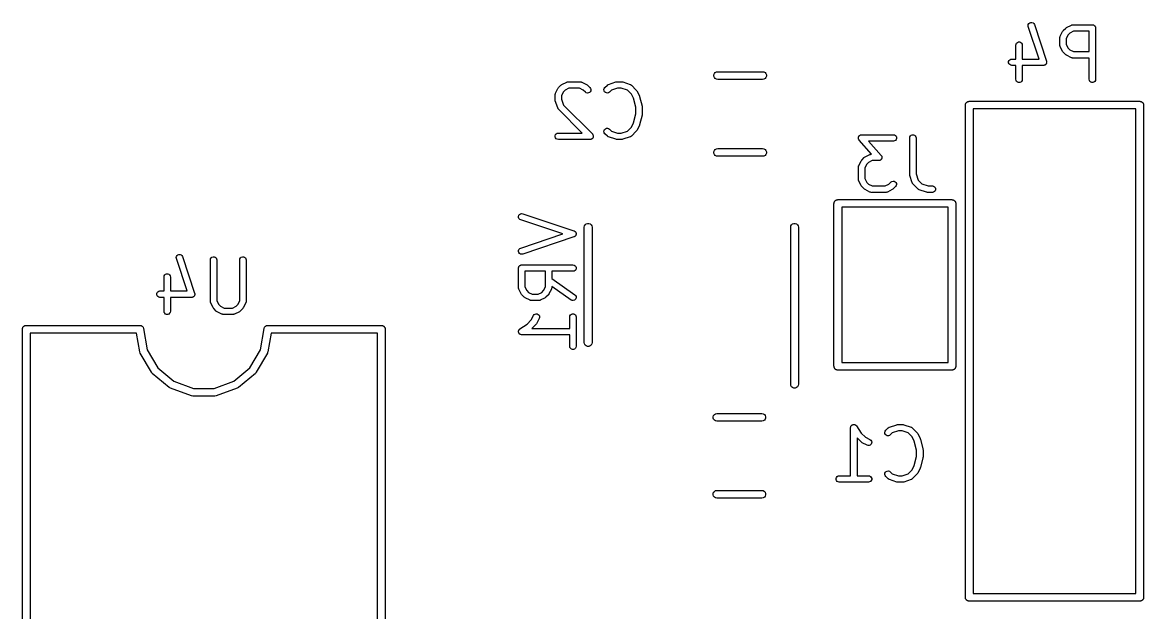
# Model space of a CAD drawing. Extents: x 100.3 to 129.7, y -169.9 to -105.7.
# Drawn here: x 112.17 to 129.66, y -161.32 to -152.12 of the extents above; entities that cross this region are included whole.
import ezdxf

# ---------------------------------------------------------------- set-up
doc = ezdxf.new("R2010")
doc.units = 0
doc.header["$MEASUREMENT"] = 0
doc.layers.add('BLACK', color=7, linetype='CONTINUOUS')

msp = doc.modelspace()

# ---------------------------------------------------------------- linework, layer by layer
at = {"layer": 'Black'}
for p, q in [((127.86, -152.164), (127.863, -152.147)), ((127.862, -152.181), (127.86, -152.164)), ((127.863, -152.147), (127.872, -152.132)), ((127.872, -152.132), (127.886, -152.121)), ((127.886, -152.121), (127.902, -152.116)), ((127.902, -152.116), (127.92, -152.116)), ((127.92, -152.116), (127.936, -152.123)), ((127.936, -152.123), (127.949, -152.134)), ((127.949, -152.134), (127.957, -152.149)), ((127.957, -152.149), (128.148, -152.721)), ((128.459, -152.197), (128.535, -152.159)), ((128.535, -152.159), (128.538, -152.158)), ((128.538, -152.158), (128.54, -152.156)), ((128.54, -152.156), (128.546, -152.155)), ((128.546, -152.155), (128.551, -152.154)), ((128.551, -152.154), (128.554, -152.154)), ((128.554, -152.154), (128.557, -152.153)), ((128.557, -152.153), (128.862, -152.153)), ((128.862, -152.153), (128.866, -152.154)), ((128.866, -152.154), (128.871, -152.154)), ((128.871, -152.154), (128.875, -152.156)), ((128.875, -152.156), (128.879, -152.156)), ((128.879, -152.156), (128.883, -152.159)), ((128.883, -152.159), (128.887, -152.16)), ((128.887, -152.16), (128.89, -152.163)), ((128.89, -152.163), (128.894, -152.165)), ((128.894, -152.165), (128.897, -152.168)), ((128.897, -152.168), (128.9, -152.171)), ((128.9, -152.171), (128.902, -152.175)), ((128.031, -152.687), (127.862, -152.181)), ((128.355, -152.35), (128.357, -152.344)), ((128.357, -152.344), (128.358, -152.339)), ((128.358, -152.339), (128.359, -152.336)), ((128.359, -152.336), (128.36, -152.333)), ((128.36, -152.333), (128.398, -152.257)), ((128.398, -152.257), (128.403, -152.251)), ((128.403, -152.251), (128.408, -152.244)), ((128.408, -152.244), (128.446, -152.206)), ((128.446, -152.206), (128.452, -152.202)), ((128.452, -152.202), (128.459, -152.197)), ((128.484, -152.309), (128.455, -152.368)), ((128.511, -152.283), (128.484, -152.309)), ((128.569, -152.253), (128.511, -152.283)), ((128.812, -152.253), (128.569, -152.253)), ((128.812, -152.572), (128.812, -152.253)), ((128.902, -152.175), (128.905, -152.178)), ((128.905, -152.178), (128.907, -152.183)), ((128.907, -152.183), (128.909, -152.186)), ((128.909, -152.186), (128.91, -152.191)), ((128.91, -152.191), (128.911, -152.195)), ((128.911, -152.195), (128.911, -152.199)), ((128.911, -152.199), (128.912, -152.203)), ((128.912, -152.203), (128.912, -153.003)), ((127.669, -152.47), (127.672, -152.453)), ((127.669, -152.687), (127.669, -152.47)), ((127.672, -152.453), (127.681, -152.438)), ((127.681, -152.438), (127.694, -152.427)), ((127.694, -152.427), (127.71, -152.421)), ((127.71, -152.421), (127.728, -152.421)), ((127.728, -152.421), (127.744, -152.427)), ((127.744, -152.427), (127.757, -152.438)), ((127.757, -152.438), (127.766, -152.453)), ((127.766, -152.453), (127.769, -152.47)), ((127.769, -152.47), (127.769, -152.687)), ((128.355, -152.353), (128.355, -152.35)), ((128.355, -152.356), (128.355, -152.353)), ((128.355, -152.47), (128.355, -152.356)), ((128.355, -152.473), (128.355, -152.47)), ((128.355, -152.476), (128.355, -152.473)), ((128.357, -152.481), (128.355, -152.476)), ((128.358, -152.487), (128.357, -152.481)), ((128.359, -152.49), (128.358, -152.487)), ((128.36, -152.492), (128.359, -152.49)), ((128.398, -152.569), (128.36, -152.492)), ((128.455, -152.368), (128.455, -152.458)), ((128.455, -152.458), (128.484, -152.517)), ((128.484, -152.517), (128.511, -152.543)), ((127.573, -152.698), (127.588, -152.69)), ((127.588, -152.69), (127.605, -152.687)), ((127.605, -152.687), (127.669, -152.687)), ((127.769, -152.687), (128.031, -152.687)), ((128.403, -152.575), (128.398, -152.569)), ((128.408, -152.582), (128.403, -152.575)), ((128.446, -152.62), (128.408, -152.582)), ((128.452, -152.624), (128.446, -152.62)), ((128.459, -152.629), (128.452, -152.624)), ((128.535, -152.667), (128.459, -152.629)), ((128.511, -152.543), (128.569, -152.572)), ((128.538, -152.668), (128.535, -152.667)), ((128.54, -152.669), (128.538, -152.668)), ((128.546, -152.67), (128.54, -152.669)), ((128.551, -152.672), (128.546, -152.67)), ((128.554, -152.672), (128.551, -152.672)), ((128.557, -152.672), (128.554, -152.672)), ((128.812, -152.672), (128.557, -152.672)), ((128.569, -152.572), (128.812, -152.572)), ((128.812, -153.003), (128.812, -152.672)), ((127.556, -152.728), (127.562, -152.712)), ((127.556, -152.745), (127.556, -152.728)), ((127.562, -152.762), (127.556, -152.745)), ((127.562, -152.712), (127.573, -152.698)), ((127.573, -152.775), (127.562, -152.762)), ((127.588, -152.784), (127.573, -152.775)), ((127.605, -152.787), (127.588, -152.784)), ((127.669, -152.787), (127.605, -152.787)), ((127.669, -153.003), (127.669, -152.787)), ((128.1, -152.787), (127.769, -152.787)), ((127.769, -152.787), (127.769, -153.003)), ((128.104, -152.786), (128.1, -152.787)), ((128.107, -152.786), (128.104, -152.786)), ((128.112, -152.785), (128.107, -152.786)), ((128.117, -152.784), (128.112, -152.785)), ((128.12, -152.782), (128.117, -152.784)), ((128.124, -152.781), (128.12, -152.782)), ((128.128, -152.778), (128.124, -152.781)), ((128.132, -152.775), (128.128, -152.778)), ((128.135, -152.772), (128.132, -152.775)), ((128.137, -152.77), (128.135, -152.772)), ((128.14, -152.766), (128.137, -152.77)), ((128.143, -152.762), (128.14, -152.766)), ((128.145, -152.758), (128.143, -152.762)), ((128.147, -152.755), (128.145, -152.758)), ((128.148, -152.75), (128.147, -152.755)), ((128.148, -152.721), (128.148, -152.725)), ((128.148, -152.725), (128.149, -152.728)), ((128.149, -152.745), (128.148, -152.75)), ((128.149, -152.728), (128.149, -152.733)), ((128.149, -152.733), (128.15, -152.738)), ((128.15, -152.738), (128.149, -152.742)), ((128.149, -152.742), (128.149, -152.745)), ((120.664, -153.047), (120.666, -153.045)), ((120.666, -153.045), (120.672, -153.044)), ((120.672, -153.044), (120.678, -153.043)), ((120.678, -153.043), (120.68, -153.043)), ((120.68, -153.043), (120.683, -153.042)), ((120.683, -153.042), (120.874, -153.042)), ((120.874, -153.042), (120.877, -153.043)), ((120.877, -153.043), (120.88, -153.043)), ((120.88, -153.043), (120.885, -153.044)), ((120.885, -153.044), (120.891, -153.045)), ((120.891, -153.045), (120.893, -153.047)), ((121.315, -153.083), (121.429, -153.045)), ((121.429, -153.045), (121.437, -153.044)), ((121.437, -153.044), (121.445, -153.042)), ((121.445, -153.042), (121.521, -153.042)), ((121.521, -153.042), (121.529, -153.044)), ((121.529, -153.044), (121.537, -153.045)), ((121.537, -153.045), (121.652, -153.083)), ((122.959, -152.934), (122.966, -152.915)), ((122.959, -152.955), (122.959, -152.934)), ((122.966, -152.975), (122.959, -152.955)), ((122.966, -152.915), (122.979, -152.899)), ((122.979, -152.99), (122.966, -152.975)), ((122.979, -152.899), (122.997, -152.888)), ((122.997, -153.001), (122.979, -152.99)), ((122.997, -152.888), (123.018, -152.885)), ((123.018, -153.005), (122.997, -153.001)), ((123.018, -152.885), (123.718, -152.885)), ((123.718, -153.005), (123.018, -153.005)), ((123.718, -152.885), (123.739, -152.888)), ((123.739, -153.001), (123.718, -153.005)), ((123.739, -152.888), (123.757, -152.899)), ((123.757, -152.99), (123.739, -153.001)), ((123.757, -152.899), (123.77, -152.915)), ((123.77, -152.975), (123.757, -152.99)), ((123.77, -152.915), (123.777, -152.934)), ((123.777, -152.955), (123.77, -152.975)), ((123.777, -152.934), (123.777, -152.955)), ((127.672, -153.021), (127.669, -153.003)), ((127.681, -153.036), (127.672, -153.021)), ((127.694, -153.047), (127.681, -153.036)), ((127.757, -153.036), (127.744, -153.047)), ((127.766, -153.021), (127.757, -153.036)), ((127.769, -153.003), (127.766, -153.021)), ((128.815, -153.021), (128.812, -153.003)), ((128.824, -153.036), (128.815, -153.021)), ((128.837, -153.047), (128.824, -153.036)), ((128.9, -153.036), (128.887, -153.047)), ((128.909, -153.021), (128.9, -153.036)), ((128.912, -153.003), (128.909, -153.021)), ((120.486, -153.222), (120.524, -153.146)), ((120.524, -153.146), (120.529, -153.14)), ((120.529, -153.14), (120.534, -153.133)), ((120.534, -153.133), (120.572, -153.095)), ((120.572, -153.095), (120.578, -153.091)), ((120.578, -153.091), (120.585, -153.086)), ((120.61, -153.198), (120.581, -153.257)), ((120.585, -153.086), (120.661, -153.048)), ((120.637, -153.172), (120.61, -153.198)), ((120.695, -153.142), (120.637, -153.172)), ((120.661, -153.048), (120.664, -153.047)), ((120.862, -153.142), (120.695, -153.142)), ((120.92, -153.172), (120.862, -153.142)), ((120.893, -153.047), (120.896, -153.048)), ((120.896, -153.048), (120.972, -153.086)), ((120.953, -153.204), (120.92, -153.172)), ((120.967, -153.214), (120.953, -153.204)), ((120.984, -153.218), (120.967, -153.214)), ((120.972, -153.086), (120.979, -153.091)), ((120.979, -153.091), (120.985, -153.095)), ((121.001, -153.217), (120.984, -153.218)), ((120.985, -153.095), (121.023, -153.133)), ((121.017, -153.21), (121.001, -153.217)), ((121.029, -153.197), (121.017, -153.21)), ((121.023, -153.133), (121.033, -153.147)), ((121.036, -153.182), (121.029, -153.197)), ((121.033, -153.147), (121.038, -153.164)), ((121.038, -153.164), (121.036, -153.182)), ((121.243, -153.164), (121.248, -153.147)), ((121.245, -153.182), (121.243, -153.164)), ((121.252, -153.197), (121.245, -153.182)), ((121.248, -153.147), (121.257, -153.133)), ((121.264, -153.21), (121.252, -153.197)), ((121.257, -153.133), (121.296, -153.095)), ((121.28, -153.217), (121.264, -153.21)), ((121.297, -153.218), (121.28, -153.217)), ((121.296, -153.095), (121.298, -153.093)), ((121.314, -153.214), (121.297, -153.218)), ((121.298, -153.093), (121.3, -153.091)), ((121.3, -153.091), (121.305, -153.089)), ((121.305, -153.089), (121.31, -153.085)), ((121.31, -153.085), (121.313, -153.084)), ((121.313, -153.084), (121.315, -153.083)), ((121.328, -153.204), (121.314, -153.214)), ((121.358, -153.174), (121.328, -153.204)), ((121.453, -153.142), (121.358, -153.174)), ((121.513, -153.142), (121.453, -153.142)), ((121.609, -153.174), (121.513, -153.142)), ((121.671, -153.236), (121.609, -153.174)), ((121.652, -153.083), (121.654, -153.084)), ((121.654, -153.084), (121.657, -153.085)), ((121.657, -153.085), (121.662, -153.089)), ((121.662, -153.089), (121.667, -153.091)), ((121.667, -153.091), (121.669, -153.093)), ((121.669, -153.093), (121.671, -153.095)), ((121.671, -153.095), (121.747, -153.171)), ((121.747, -153.171), (121.752, -153.178)), ((121.752, -153.178), (121.757, -153.184)), ((121.757, -153.184), (121.795, -153.261)), ((127.71, -153.053), (127.694, -153.047)), ((127.728, -153.053), (127.71, -153.053)), ((127.744, -153.047), (127.728, -153.053)), ((128.853, -153.053), (128.837, -153.047)), ((128.871, -153.053), (128.853, -153.053)), ((128.887, -153.047), (128.871, -153.053)), ((120.481, -153.239), (120.483, -153.233)), ((120.481, -153.242), (120.481, -153.239)), ((120.481, -153.245), (120.481, -153.242)), ((120.481, -153.321), (120.481, -153.245)), ((120.482, -153.329), (120.481, -153.321)), ((120.483, -153.337), (120.482, -153.329)), ((120.483, -153.233), (120.484, -153.228)), ((120.522, -153.451), (120.483, -153.337)), ((120.484, -153.228), (120.485, -153.225)), ((120.485, -153.225), (120.486, -153.222)), ((120.581, -153.257), (120.581, -153.313)), ((120.581, -153.313), (120.613, -153.408)), ((121.703, -153.3), (121.671, -153.236)), ((121.738, -153.441), (121.703, -153.3)), ((121.795, -153.261), (121.796, -153.266)), ((121.796, -153.266), (121.798, -153.271)), ((121.798, -153.271), (121.837, -153.423)), ((126.882, -153.397), (126.884, -153.392)), ((126.884, -153.392), (126.885, -153.386)), ((126.885, -153.386), (126.888, -153.382)), ((126.888, -153.382), (126.89, -153.377)), ((126.89, -153.377), (126.893, -153.373)), ((126.893, -153.373), (126.896, -153.368)), ((126.896, -153.368), (126.9, -153.365)), ((126.9, -153.365), (126.903, -153.361)), ((126.903, -153.361), (126.907, -153.358)), ((126.907, -153.358), (126.911, -153.355)), ((126.911, -153.355), (126.916, -153.353)), ((126.916, -153.353), (126.921, -153.351)), ((126.921, -153.351), (126.926, -153.35)), ((126.926, -153.35), (126.931, -153.348)), ((126.931, -153.348), (126.936, -153.348)), ((126.936, -153.348), (126.941, -153.347)), ((126.941, -153.347), (129.601, -153.347)), ((129.601, -153.347), (129.607, -153.348)), ((129.607, -153.348), (129.612, -153.348)), ((129.612, -153.348), (129.617, -153.35)), ((129.617, -153.35), (129.622, -153.351)), ((129.622, -153.351), (129.627, -153.353)), ((129.627, -153.353), (129.631, -153.355)), ((129.631, -153.355), (129.636, -153.358)), ((129.636, -153.358), (129.64, -153.361)), ((129.64, -153.361), (129.643, -153.365)), ((129.643, -153.365), (129.647, -153.368)), ((129.647, -153.368), (129.65, -153.373)), ((129.65, -153.373), (129.653, -153.377)), ((129.653, -153.377), (129.655, -153.382)), ((129.655, -153.382), (129.658, -153.386)), ((129.658, -153.386), (129.659, -153.392)), ((129.659, -153.392), (129.661, -153.397)), ((120.523, -153.454), (120.522, -153.451)), ((120.524, -153.456), (120.523, -153.454)), ((120.527, -153.461), (120.524, -153.456)), ((120.53, -153.466), (120.527, -153.461)), ((120.532, -153.468), (120.53, -153.466)), ((120.534, -153.471), (120.532, -153.468)), ((120.905, -153.842), (120.534, -153.471)), ((120.613, -153.408), (121.062, -153.857)), ((121.703, -153.684), (121.738, -153.543)), ((121.738, -153.543), (121.738, -153.441)), ((121.837, -153.562), (121.798, -153.714)), ((121.837, -153.423), (121.837, -153.429)), ((121.837, -153.429), (121.838, -153.435)), ((121.838, -153.55), (121.837, -153.556)), ((121.837, -153.556), (121.837, -153.562)), ((121.838, -153.435), (121.838, -153.55)), ((126.881, -153.407), (126.882, -153.402)), ((126.881, -161.087), (126.881, -153.407)), ((126.882, -153.402), (126.882, -153.397)), ((127.001, -153.467), (127.001, -161.027)), ((129.541, -153.467), (127.001, -153.467)), ((129.541, -161.027), (129.541, -153.467)), ((129.661, -153.397), (129.661, -153.402)), ((129.661, -153.402), (129.661, -153.407)), ((129.661, -153.407), (129.661, -161.087)), ((121.671, -153.749), (121.703, -153.684)), ((121.795, -153.724), (121.757, -153.8)), ((121.796, -153.719), (121.795, -153.724)), ((121.798, -153.714), (121.796, -153.719)), ((120.482, -153.884), (120.488, -153.867)), ((120.482, -153.901), (120.482, -153.884)), ((120.488, -153.917), (120.482, -153.901)), ((120.488, -153.867), (120.499, -153.854)), ((120.499, -153.931), (120.488, -153.917)), ((120.499, -153.854), (120.514, -153.845)), ((120.514, -153.845), (120.531, -153.842)), ((120.531, -153.842), (120.905, -153.842)), ((121.062, -153.857), (121.065, -153.862)), ((121.065, -153.862), (121.069, -153.867)), ((121.068, -153.919), (121.067, -153.921)), ((121.069, -153.917), (121.068, -153.919)), ((121.069, -153.867), (121.07, -153.869)), ((121.072, -153.911), (121.069, -153.917)), ((121.07, -153.869), (121.071, -153.871)), ((121.071, -153.871), (121.073, -153.878)), ((121.074, -153.905), (121.072, -153.911)), ((121.073, -153.878), (121.075, -153.884)), ((121.075, -153.903), (121.074, -153.905)), ((121.075, -153.884), (121.075, -153.886)), ((121.075, -153.886), (121.076, -153.888)), ((121.076, -153.888), (121.075, -153.895)), ((121.075, -153.895), (121.075, -153.901)), ((121.075, -153.901), (121.075, -153.903)), ((121.243, -153.821), (121.245, -153.803)), ((121.248, -153.837), (121.243, -153.821)), ((121.245, -153.803), (121.252, -153.788)), ((121.257, -153.852), (121.248, -153.837)), ((121.252, -153.788), (121.264, -153.775)), ((121.296, -153.89), (121.257, -153.852)), ((121.264, -153.775), (121.28, -153.768)), ((121.28, -153.768), (121.297, -153.766)), ((121.298, -153.891), (121.296, -153.89)), ((121.297, -153.766), (121.314, -153.771)), ((121.3, -153.893), (121.298, -153.891)), ((121.305, -153.896), (121.3, -153.893)), ((121.31, -153.9), (121.305, -153.896)), ((121.313, -153.9), (121.31, -153.9)), ((121.315, -153.902), (121.313, -153.9)), ((121.314, -153.771), (121.328, -153.781)), ((121.429, -153.94), (121.315, -153.902)), ((121.328, -153.781), (121.358, -153.811)), ((121.358, -153.811), (121.453, -153.842)), ((121.453, -153.842), (121.513, -153.842)), ((121.513, -153.842), (121.609, -153.811)), ((121.652, -153.902), (121.537, -153.94)), ((121.609, -153.811), (121.671, -153.749)), ((121.654, -153.9), (121.652, -153.902)), ((121.657, -153.9), (121.654, -153.9)), ((121.662, -153.896), (121.657, -153.9)), ((121.667, -153.893), (121.662, -153.896)), ((121.669, -153.891), (121.667, -153.893)), ((121.671, -153.89), (121.669, -153.891)), ((121.747, -153.813), (121.671, -153.89)), ((121.752, -153.807), (121.747, -153.813)), ((121.757, -153.8), (121.752, -153.807)), ((125.212, -153.909), (125.214, -153.906)), ((125.212, -153.914), (125.212, -153.909)), ((125.212, -153.919), (125.212, -153.914)), ((125.212, -153.923), (125.212, -153.919)), ((125.214, -153.902), (125.217, -153.897)), ((125.214, -153.906), (125.214, -153.902)), ((125.217, -153.897), (125.218, -153.893)), ((125.218, -153.893), (125.221, -153.89)), ((125.221, -153.89), (125.223, -153.887)), ((125.223, -153.887), (125.226, -153.883)), ((125.226, -153.883), (125.23, -153.88)), ((125.23, -153.88), (125.233, -153.878)), ((125.233, -153.878), (125.236, -153.875)), ((125.236, -153.875), (125.24, -153.873)), ((125.24, -153.873), (125.245, -153.871)), ((125.245, -153.871), (125.248, -153.87)), ((125.248, -153.87), (125.252, -153.869)), ((125.252, -153.869), (125.257, -153.869)), ((125.257, -153.869), (125.262, -153.868)), ((125.262, -153.868), (125.757, -153.868)), ((125.757, -153.868), (125.774, -153.871)), ((125.774, -153.871), (125.789, -153.88)), ((125.789, -153.88), (125.8, -153.893)), ((125.8, -153.893), (125.806, -153.909)), ((125.806, -153.909), (125.806, -153.927)), ((126.012, -153.918), (126.015, -153.901)), ((126.012, -154.489), (126.012, -153.918)), ((126.015, -153.901), (126.023, -153.886)), ((126.023, -153.886), (126.037, -153.875)), ((126.037, -153.875), (126.053, -153.869)), ((126.053, -153.869), (126.07, -153.869)), ((126.07, -153.869), (126.087, -153.875)), ((126.087, -153.875), (126.1, -153.886)), ((126.1, -153.886), (126.109, -153.901)), ((126.109, -153.901), (126.112, -153.918)), ((126.112, -153.918), (126.112, -154.481)), ((120.514, -153.939), (120.499, -153.931)), ((120.531, -153.942), (120.514, -153.939)), ((121.026, -153.942), (120.531, -153.942)), ((121.033, -153.941), (121.026, -153.942)), ((121.039, -153.941), (121.033, -153.941)), ((121.041, -153.94), (121.039, -153.941)), ((121.043, -153.939), (121.041, -153.94)), ((121.049, -153.936), (121.043, -153.939)), ((121.055, -153.933), (121.049, -153.936)), ((121.056, -153.932), (121.055, -153.933)), ((121.058, -153.931), (121.056, -153.932)), ((121.063, -153.926), (121.058, -153.931)), ((121.067, -153.921), (121.063, -153.926)), ((121.437, -153.941), (121.429, -153.94)), ((121.445, -153.942), (121.437, -153.941)), ((121.521, -153.942), (121.445, -153.942)), ((121.529, -153.941), (121.521, -153.942)), ((121.537, -153.94), (121.529, -153.941)), ((122.979, -154.099), (122.997, -154.088)), ((122.997, -154.088), (123.018, -154.085)), ((123.018, -154.085), (123.718, -154.085)), ((123.718, -154.085), (123.739, -154.088)), ((123.739, -154.088), (123.757, -154.099)), ((125.212, -153.927), (125.212, -153.923)), ((125.214, -153.931), (125.212, -153.927)), ((125.215, -153.936), (125.214, -153.931)), ((125.217, -153.939), (125.215, -153.936)), ((125.218, -153.943), (125.217, -153.939)), ((125.222, -153.947), (125.218, -153.943)), ((125.224, -153.951), (125.222, -153.947)), ((125.418, -154.173), (125.224, -153.951)), ((125.757, -153.968), (125.372, -153.968)), ((125.372, -153.968), (125.566, -154.19)), ((125.774, -153.965), (125.757, -153.968)), ((125.789, -153.956), (125.774, -153.965)), ((125.8, -153.943), (125.789, -153.956)), ((125.806, -153.927), (125.8, -153.943)), ((122.959, -154.134), (122.966, -154.115)), ((122.959, -154.155), (122.959, -154.134)), ((122.966, -154.175), (122.959, -154.155)), ((122.966, -154.115), (122.979, -154.099)), ((122.979, -154.19), (122.966, -154.175)), ((122.997, -154.201), (122.979, -154.19)), ((123.018, -154.205), (122.997, -154.201)), ((123.718, -154.205), (123.018, -154.205)), ((123.739, -154.201), (123.718, -154.205)), ((123.757, -154.19), (123.739, -154.201)), ((123.757, -154.099), (123.77, -154.115)), ((123.77, -154.175), (123.757, -154.19)), ((123.77, -154.115), (123.777, -154.134)), ((123.777, -154.155), (123.77, -154.175)), ((123.777, -154.134), (123.777, -154.155)), ((125.255, -154.276), (125.26, -154.27)), ((125.26, -154.27), (125.264, -154.264)), ((125.264, -154.264), (125.303, -154.225)), ((125.303, -154.225), (125.309, -154.221)), ((125.309, -154.221), (125.315, -154.216)), ((125.315, -154.216), (125.392, -154.178)), ((125.392, -154.178), (125.394, -154.177)), ((125.394, -154.177), (125.397, -154.176)), ((125.397, -154.176), (125.403, -154.175)), ((125.403, -154.175), (125.408, -154.173)), ((125.408, -154.173), (125.411, -154.173)), ((125.411, -154.173), (125.414, -154.173)), ((125.414, -154.173), (125.418, -154.173)), ((125.542, -154.27), (125.538, -154.272)), ((125.545, -154.27), (125.542, -154.27)), ((125.55, -154.267), (125.545, -154.27)), ((125.554, -154.265), (125.55, -154.267)), ((125.557, -154.263), (125.554, -154.265)), ((125.56, -154.261), (125.557, -154.263)), ((125.564, -154.257), (125.56, -154.261)), ((125.567, -154.254), (125.564, -154.257)), ((125.566, -154.19), (125.568, -154.194)), ((125.569, -154.251), (125.567, -154.254)), ((125.568, -154.194), (125.572, -154.198)), ((125.572, -154.248), (125.569, -154.251)), ((125.572, -154.198), (125.573, -154.201)), ((125.573, -154.243), (125.572, -154.248)), ((125.573, -154.201), (125.575, -154.205)), ((125.576, -154.239), (125.573, -154.243)), ((125.575, -154.205), (125.576, -154.209)), ((125.576, -154.209), (125.578, -154.214)), ((125.578, -154.231), (125.576, -154.235)), ((125.576, -154.235), (125.576, -154.239)), ((125.578, -154.214), (125.578, -154.218)), ((125.578, -154.218), (125.578, -154.222)), ((125.578, -154.222), (125.578, -154.226)), ((125.578, -154.226), (125.578, -154.231)), ((125.212, -154.369), (125.214, -154.364)), ((125.212, -154.372), (125.212, -154.369)), ((125.212, -154.375), (125.212, -154.372)), ((125.212, -154.566), (125.212, -154.375)), ((125.214, -154.364), (125.215, -154.358)), ((125.215, -154.358), (125.216, -154.355)), ((125.216, -154.355), (125.217, -154.353)), ((125.217, -154.353), (125.255, -154.276)), ((125.341, -154.328), (125.312, -154.387)), ((125.312, -154.387), (125.312, -154.554)), ((125.367, -154.302), (125.341, -154.328)), ((125.426, -154.273), (125.367, -154.302)), ((125.528, -154.273), (125.426, -154.273)), ((125.533, -154.272), (125.528, -154.273)), ((125.538, -154.272), (125.533, -154.272)), ((125.212, -154.568), (125.212, -154.566)), ((125.212, -154.571), (125.212, -154.568)), ((125.214, -154.577), (125.212, -154.571)), ((125.215, -154.583), (125.214, -154.577)), ((125.216, -154.585), (125.215, -154.583)), ((125.217, -154.588), (125.216, -154.585)), ((125.255, -154.664), (125.217, -154.588)), ((125.312, -154.554), (125.341, -154.612)), ((125.341, -154.612), (125.367, -154.639)), ((125.689, -154.639), (125.722, -154.606)), ((125.722, -154.606), (125.736, -154.596)), ((125.736, -154.596), (125.753, -154.592)), ((125.753, -154.592), (125.77, -154.593)), ((125.77, -154.593), (125.786, -154.601)), ((125.786, -154.601), (125.798, -154.613)), ((125.798, -154.613), (125.805, -154.629)), ((126.013, -154.497), (126.012, -154.489)), ((126.014, -154.505), (126.013, -154.497)), ((126.052, -154.619), (126.014, -154.505)), ((126.054, -154.622), (126.052, -154.619)), ((126.112, -154.481), (126.143, -154.577)), ((126.143, -154.577), (126.203, -154.636)), ((125.26, -154.671), (125.255, -154.664)), ((125.264, -154.677), (125.26, -154.671)), ((125.303, -154.715), (125.264, -154.677)), ((125.309, -154.72), (125.303, -154.715)), ((125.315, -154.725), (125.309, -154.72)), ((125.392, -154.763), (125.315, -154.725)), ((125.367, -154.639), (125.426, -154.668)), ((125.394, -154.763), (125.392, -154.763)), ((125.397, -154.765), (125.394, -154.763)), ((125.403, -154.766), (125.397, -154.765)), ((125.408, -154.768), (125.403, -154.766)), ((125.411, -154.767), (125.408, -154.768)), ((125.414, -154.768), (125.411, -154.767)), ((125.643, -154.768), (125.414, -154.768)), ((125.426, -154.668), (125.631, -154.668)), ((125.631, -154.668), (125.689, -154.639)), ((125.645, -154.767), (125.643, -154.768)), ((125.648, -154.768), (125.645, -154.767)), ((125.654, -154.766), (125.648, -154.768)), ((125.66, -154.765), (125.654, -154.766)), ((125.662, -154.763), (125.66, -154.765)), ((125.665, -154.763), (125.662, -154.763)), ((125.741, -154.725), (125.665, -154.763)), ((125.748, -154.72), (125.741, -154.725)), ((125.754, -154.715), (125.748, -154.72)), ((125.792, -154.677), (125.754, -154.715)), ((125.802, -154.663), (125.792, -154.677)), ((125.807, -154.646), (125.802, -154.663)), ((125.805, -154.629), (125.807, -154.646)), ((126.054, -154.625), (126.054, -154.622)), ((126.058, -154.63), (126.054, -154.625)), ((126.061, -154.635), (126.058, -154.63)), ((126.063, -154.637), (126.061, -154.635)), ((126.064, -154.639), (126.063, -154.637)), ((126.141, -154.715), (126.064, -154.639)), ((126.143, -154.717), (126.141, -154.715)), ((126.145, -154.719), (126.143, -154.717)), ((126.15, -154.722), (126.145, -154.719)), ((126.155, -154.725), (126.15, -154.722)), ((126.158, -154.726), (126.155, -154.725)), ((126.16, -154.727), (126.158, -154.726)), ((126.274, -154.765), (126.16, -154.727)), ((126.203, -154.636), (126.298, -154.668)), ((126.282, -154.767), (126.274, -154.765)), ((126.29, -154.768), (126.282, -154.767)), ((126.366, -154.768), (126.29, -154.768)), ((126.298, -154.668), (126.366, -154.668)), ((126.366, -154.668), (126.384, -154.671)), ((126.384, -154.765), (126.366, -154.768)), ((126.384, -154.671), (126.399, -154.68)), ((126.399, -154.756), (126.384, -154.765)), ((126.399, -154.68), (126.41, -154.693)), ((126.41, -154.743), (126.399, -154.756)), ((126.41, -154.693), (126.416, -154.709)), ((126.416, -154.727), (126.41, -154.743)), ((126.416, -154.709), (126.416, -154.727)), ((124.831, -154.941), (124.832, -154.936)), ((124.831, -157.481), (124.831, -154.941)), ((124.832, -154.931), (124.834, -154.926)), ((124.832, -154.936), (124.832, -154.931)), ((124.834, -154.926), (124.835, -154.921)), ((124.835, -154.921), (124.837, -154.916)), ((124.837, -154.916), (124.839, -154.911)), ((124.839, -154.911), (124.842, -154.907)), ((124.842, -154.907), (124.845, -154.903)), ((124.845, -154.903), (124.849, -154.9)), ((124.849, -154.9), (124.852, -154.896)), ((124.852, -154.896), (124.857, -154.893)), ((124.857, -154.893), (124.861, -154.89)), ((124.861, -154.89), (124.866, -154.888)), ((124.866, -154.888), (124.87, -154.885)), ((124.87, -154.885), (124.876, -154.884)), ((124.876, -154.884), (124.881, -154.882)), ((124.881, -154.882), (124.886, -154.882)), ((124.886, -154.882), (124.891, -154.881)), ((124.891, -154.881), (126.671, -154.881)), ((126.671, -154.881), (126.676, -154.882)), ((126.676, -154.882), (126.681, -154.882)), ((126.681, -154.882), (126.686, -154.884)), ((126.686, -154.884), (126.692, -154.885)), ((126.692, -154.885), (126.696, -154.888)), ((126.696, -154.888), (126.701, -154.89)), ((126.701, -154.89), (126.705, -154.893)), ((126.705, -154.893), (126.71, -154.896)), ((126.71, -154.896), (126.713, -154.9)), ((126.713, -154.9), (126.717, -154.903)), ((126.717, -154.903), (126.72, -154.907)), ((126.72, -154.907), (126.723, -154.911)), ((126.723, -154.911), (126.725, -154.916)), ((126.725, -154.916), (126.727, -154.921)), ((126.727, -154.921), (126.728, -154.926)), ((126.728, -154.926), (126.73, -154.931)), ((126.73, -154.931), (126.73, -154.936)), ((126.73, -154.936), (126.731, -154.941)), ((126.731, -154.941), (126.731, -157.481)), ((119.91, -155.143), (119.915, -155.126)), ((119.91, -155.16), (119.91, -155.143)), ((119.915, -155.126), (119.926, -155.112)), ((119.926, -155.112), (119.941, -155.103)), ((119.941, -155.103), (119.958, -155.1)), ((119.958, -155.1), (119.975, -155.102)), ((119.975, -155.102), (120.775, -155.369)), ((124.951, -155.001), (124.951, -157.421)), ((126.611, -155.001), (124.951, -155.001)), ((126.611, -157.421), (126.611, -155.001)), ((119.917, -155.176), (119.91, -155.16)), ((119.928, -155.189), (119.917, -155.176)), ((119.944, -155.197), (119.928, -155.189)), ((120.601, -155.417), (119.944, -155.197)), ((120.936, -155.311), (120.94, -155.291)), ((120.936, -157.112), (120.936, -155.311)), ((120.94, -155.291), (120.95, -155.273)), ((120.95, -155.273), (120.966, -155.26)), ((120.966, -155.26), (120.986, -155.252)), ((120.986, -155.252), (121.006, -155.252)), ((121.006, -155.252), (121.026, -155.26)), ((121.026, -155.26), (121.042, -155.273)), ((121.042, -155.273), (121.052, -155.291)), ((121.052, -155.291), (121.056, -155.311)), ((121.056, -155.311), (121.056, -157.112)), ((124.156, -155.311), (124.16, -155.291)), ((124.156, -157.761), (124.156, -155.311)), ((124.16, -155.291), (124.17, -155.273)), ((124.17, -155.273), (124.186, -155.26)), ((124.186, -155.26), (124.206, -155.252)), ((124.206, -155.252), (124.226, -155.252)), ((124.226, -155.252), (124.246, -155.26)), ((124.246, -155.26), (124.262, -155.273)), ((124.262, -155.273), (124.272, -155.291)), ((124.272, -155.291), (124.276, -155.311)), ((124.276, -155.311), (124.276, -157.761)), ((119.944, -155.636), (120.601, -155.417)), ((120.775, -155.464), (119.975, -155.731)), ((120.775, -155.369), (120.776, -155.37)), ((120.776, -155.463), (120.775, -155.464)), ((120.776, -155.37), (120.778, -155.37)), ((120.778, -155.463), (120.776, -155.463)), ((120.778, -155.37), (120.784, -155.374)), ((120.784, -155.459), (120.778, -155.463)), ((120.784, -155.374), (120.79, -155.377)), ((120.79, -155.456), (120.784, -155.459)), ((120.79, -155.377), (120.791, -155.378)), ((120.791, -155.455), (120.79, -155.456)), ((120.791, -155.378), (120.793, -155.379)), ((120.793, -155.454), (120.791, -155.455)), ((120.793, -155.379), (120.797, -155.385)), ((120.797, -155.448), (120.793, -155.454)), ((120.797, -155.385), (120.802, -155.39)), ((120.802, -155.443), (120.797, -155.448)), ((120.802, -155.39), (120.803, -155.392)), ((120.803, -155.441), (120.802, -155.443)), ((120.803, -155.392), (120.803, -155.393)), ((120.803, -155.393), (120.806, -155.4)), ((120.806, -155.433), (120.803, -155.44)), ((120.803, -155.44), (120.803, -155.441)), ((120.806, -155.4), (120.808, -155.407)), ((120.808, -155.427), (120.806, -155.433)), ((120.808, -155.407), (120.808, -155.408)), ((120.808, -155.408), (120.809, -155.409)), ((120.809, -155.424), (120.808, -155.425)), ((120.808, -155.425), (120.808, -155.427)), ((120.809, -155.409), (120.809, -155.417)), ((120.809, -155.417), (120.809, -155.424)), ((119.91, -155.673), (119.917, -155.657)), ((119.917, -155.657), (119.928, -155.644)), ((119.928, -155.644), (119.944, -155.636)), ((114.569, -155.783), (114.573, -155.766)), ((114.572, -155.801), (114.569, -155.783)), ((114.74, -156.306), (114.572, -155.801)), ((114.573, -155.766), (114.582, -155.752)), ((114.582, -155.752), (114.595, -155.741)), ((114.595, -155.741), (114.612, -155.735)), ((114.612, -155.735), (114.629, -155.736)), ((114.629, -155.736), (114.645, -155.742)), ((114.645, -155.742), (114.658, -155.754)), ((114.658, -155.754), (114.666, -155.769)), ((114.666, -155.769), (114.857, -156.34)), ((115.102, -155.823), (115.105, -155.806)), ((115.102, -156.471), (115.102, -155.823)), ((115.105, -155.806), (115.114, -155.791)), ((115.114, -155.791), (115.127, -155.78)), ((115.127, -155.78), (115.144, -155.774)), ((115.144, -155.774), (115.161, -155.774)), ((115.161, -155.774), (115.177, -155.78)), ((115.177, -155.78), (115.191, -155.791)), ((115.191, -155.791), (115.199, -155.806)), ((115.199, -155.806), (115.202, -155.823)), ((115.202, -155.823), (115.202, -156.459)), ((115.56, -155.823), (115.563, -155.806)), ((115.56, -156.459), (115.56, -155.823)), ((115.563, -155.806), (115.571, -155.791)), ((115.571, -155.791), (115.585, -155.78)), ((115.585, -155.78), (115.601, -155.774)), ((115.601, -155.774), (115.618, -155.774)), ((115.618, -155.774), (115.635, -155.78)), ((115.635, -155.78), (115.648, -155.791)), ((115.648, -155.791), (115.657, -155.806)), ((115.657, -155.806), (115.66, -155.823)), ((115.66, -155.823), (115.66, -156.471)), ((119.91, -155.691), (119.91, -155.673)), ((119.915, -155.707), (119.91, -155.691)), ((119.926, -155.721), (119.915, -155.707)), ((119.941, -155.73), (119.926, -155.721)), ((119.958, -155.733), (119.941, -155.73)), ((119.975, -155.731), (119.958, -155.733)), ((119.909, -155.95), (119.91, -155.946)), ((119.909, -156.255), (119.909, -155.95)), ((119.91, -155.941), (119.912, -155.937)), ((119.91, -155.946), (119.91, -155.941)), ((119.912, -155.933), (119.915, -155.929)), ((119.912, -155.937), (119.912, -155.933)), ((119.915, -155.929), (119.916, -155.925)), ((119.916, -155.925), (119.919, -155.922)), ((119.919, -155.922), (119.921, -155.918)), ((119.921, -155.918), (119.924, -155.915)), ((119.924, -155.915), (119.927, -155.912)), ((119.927, -155.912), (119.931, -155.909)), ((119.931, -155.909), (119.934, -155.907)), ((119.934, -155.907), (119.939, -155.905)), ((119.939, -155.905), (119.942, -155.903)), ((119.942, -155.903), (119.947, -155.902)), ((119.947, -155.902), (119.951, -155.901)), ((119.951, -155.901), (119.955, -155.901)), ((119.955, -155.901), (119.959, -155.9)), ((119.959, -155.9), (120.759, -155.9)), ((120.009, -156), (120.009, -156.243)), ((120.328, -156), (120.009, -156)), ((120.328, -156.243), (120.328, -156)), ((120.759, -156), (120.428, -156)), ((120.428, -156), (120.428, -156.114)), ((120.759, -155.9), (120.777, -155.903)), ((120.777, -155.997), (120.759, -156)), ((120.777, -155.903), (120.792, -155.912)), ((120.792, -155.988), (120.777, -155.997)), ((120.792, -155.912), (120.803, -155.925)), ((120.803, -155.975), (120.792, -155.988)), ((120.803, -155.925), (120.809, -155.941)), ((120.809, -155.959), (120.803, -155.975)), ((120.809, -155.941), (120.809, -155.959)), ((114.379, -156.09), (114.382, -156.072)), ((114.379, -156.306), (114.379, -156.09)), ((114.382, -156.072), (114.39, -156.057)), ((114.39, -156.057), (114.404, -156.046)), ((114.404, -156.046), (114.42, -156.04)), ((114.42, -156.04), (114.437, -156.04)), ((114.437, -156.04), (114.454, -156.046)), ((114.454, -156.046), (114.467, -156.057)), ((114.467, -156.057), (114.476, -156.072)), ((114.476, -156.072), (114.479, -156.09)), ((114.479, -156.09), (114.479, -156.306)), ((120.428, -156.114), (120.788, -156.366)), ((114.265, -156.348), (114.271, -156.331)), ((114.265, -156.365), (114.265, -156.348)), ((114.271, -156.381), (114.265, -156.365)), ((114.271, -156.331), (114.282, -156.318)), ((114.282, -156.318), (114.297, -156.309)), ((114.297, -156.309), (114.314, -156.306)), ((114.314, -156.306), (114.379, -156.306)), ((114.479, -156.306), (114.74, -156.306)), ((114.857, -156.34), (114.858, -156.344)), ((114.859, -156.365), (114.857, -156.37)), ((114.858, -156.344), (114.859, -156.348)), ((114.859, -156.348), (114.859, -156.353)), ((114.859, -156.353), (114.86, -156.358)), ((114.86, -156.358), (114.859, -156.361)), ((114.859, -156.361), (114.859, -156.365)), ((119.91, -156.257), (119.909, -156.255)), ((119.91, -156.26), (119.91, -156.257)), ((119.911, -156.266), (119.91, -156.26)), ((119.912, -156.272), (119.911, -156.266)), ((119.914, -156.274), (119.912, -156.272)), ((119.915, -156.277), (119.914, -156.274)), ((119.953, -156.353), (119.915, -156.277)), ((119.958, -156.36), (119.953, -156.353)), ((119.962, -156.366), (119.958, -156.36)), ((120, -156.404), (119.962, -156.366)), ((120.009, -156.243), (120.039, -156.301)), ((120.039, -156.301), (120.065, -156.328)), ((120.065, -156.328), (120.124, -156.357)), ((120.124, -156.357), (120.214, -156.357)), ((120.214, -156.357), (120.273, -156.328)), ((120.273, -156.328), (120.299, -156.301)), ((120.299, -156.301), (120.328, -156.243)), ((120.376, -156.366), (120.338, -156.404)), ((120.38, -156.36), (120.376, -156.366)), ((120.385, -156.353), (120.38, -156.36)), ((120.423, -156.277), (120.385, -156.353)), ((120.424, -156.274), (120.423, -156.277)), ((120.425, -156.272), (120.424, -156.274)), ((120.426, -156.266), (120.425, -156.272)), ((120.428, -156.26), (120.426, -156.266)), ((120.731, -156.448), (120.428, -156.236)), ((120.428, -156.236), (120.428, -156.255)), ((120.428, -156.255), (120.428, -156.257)), ((120.428, -156.257), (120.428, -156.26)), ((120.788, -156.366), (120.8, -156.378)), ((114.282, -156.395), (114.271, -156.381)), ((114.297, -156.403), (114.282, -156.395)), ((114.314, -156.406), (114.297, -156.403)), ((114.379, -156.406), (114.314, -156.406)), ((114.379, -156.623), (114.379, -156.406)), ((114.81, -156.406), (114.479, -156.406)), ((114.479, -156.406), (114.479, -156.623)), ((114.813, -156.406), (114.81, -156.406)), ((114.817, -156.406), (114.813, -156.406)), ((114.822, -156.404), (114.817, -156.406)), ((114.827, -156.403), (114.822, -156.404)), ((114.83, -156.401), (114.827, -156.403)), ((114.833, -156.4), (114.83, -156.401)), ((114.837, -156.397), (114.833, -156.4)), ((114.842, -156.395), (114.837, -156.397)), ((114.844, -156.392), (114.842, -156.395)), ((114.847, -156.389), (114.844, -156.392)), ((114.85, -156.385), (114.847, -156.389)), ((114.853, -156.381), (114.85, -156.385)), ((114.854, -156.378), (114.853, -156.381)), ((114.856, -156.375), (114.854, -156.378)), ((114.857, -156.37), (114.856, -156.375)), ((115.103, -156.473), (115.102, -156.471)), ((115.103, -156.476), (115.103, -156.473)), ((115.104, -156.482), (115.103, -156.476)), ((115.105, -156.488), (115.104, -156.482)), ((115.107, -156.49), (115.105, -156.488)), ((115.108, -156.493), (115.107, -156.49)), ((115.146, -156.569), (115.108, -156.493)), ((115.202, -156.459), (115.232, -156.517)), ((115.232, -156.517), (115.258, -156.544)), ((115.258, -156.544), (115.317, -156.573)), ((115.445, -156.573), (115.504, -156.544)), ((115.504, -156.544), (115.53, -156.517)), ((115.53, -156.517), (115.56, -156.459)), ((115.654, -156.493), (115.616, -156.569)), ((115.655, -156.49), (115.654, -156.493)), ((115.657, -156.488), (115.655, -156.49)), ((115.658, -156.482), (115.657, -156.488)), ((115.659, -156.476), (115.658, -156.482)), ((115.66, -156.471), (115.659, -156.473)), ((115.659, -156.473), (115.659, -156.476)), ((120.007, -156.409), (120, -156.404)), ((120.013, -156.414), (120.007, -156.409)), ((120.089, -156.452), (120.013, -156.414)), ((120.092, -156.453), (120.089, -156.452)), ((120.095, -156.454), (120.092, -156.453)), ((120.1, -156.455), (120.095, -156.454)), ((120.106, -156.457), (120.1, -156.455)), ((120.109, -156.457), (120.106, -156.457)), ((120.112, -156.457), (120.109, -156.457)), ((120.226, -156.457), (120.112, -156.457)), ((120.229, -156.457), (120.226, -156.457)), ((120.232, -156.457), (120.229, -156.457)), ((120.237, -156.455), (120.232, -156.457)), ((120.243, -156.454), (120.237, -156.455)), ((120.246, -156.453), (120.243, -156.454)), ((120.248, -156.452), (120.246, -156.453)), ((120.325, -156.414), (120.248, -156.452)), ((120.331, -156.409), (120.325, -156.414)), ((120.338, -156.404), (120.331, -156.409)), ((120.746, -156.455), (120.731, -156.448)), ((120.764, -156.457), (120.746, -156.455)), ((120.781, -156.452), (120.764, -156.457)), ((120.795, -156.442), (120.781, -156.452)), ((120.805, -156.428), (120.795, -156.442)), ((120.8, -156.378), (120.808, -156.394)), ((120.809, -156.411), (120.805, -156.428)), ((120.808, -156.394), (120.809, -156.411)), ((114.382, -156.64), (114.379, -156.623)), ((114.39, -156.655), (114.382, -156.64)), ((114.404, -156.666), (114.39, -156.655)), ((114.42, -156.672), (114.404, -156.666)), ((114.437, -156.672), (114.42, -156.672)), ((114.454, -156.666), (114.437, -156.672)), ((114.467, -156.655), (114.454, -156.666)), ((114.476, -156.64), (114.467, -156.655)), ((114.479, -156.623), (114.476, -156.64)), ((115.151, -156.576), (115.146, -156.569)), ((115.155, -156.582), (115.151, -156.576)), ((115.193, -156.62), (115.155, -156.582)), ((115.2, -156.625), (115.193, -156.62)), ((115.206, -156.63), (115.2, -156.625)), ((115.282, -156.668), (115.206, -156.63)), ((115.285, -156.668), (115.282, -156.668)), ((115.288, -156.67), (115.285, -156.668)), ((115.293, -156.671), (115.288, -156.67)), ((115.299, -156.673), (115.293, -156.671)), ((115.302, -156.672), (115.299, -156.673)), ((115.305, -156.673), (115.302, -156.672)), ((115.457, -156.673), (115.305, -156.673)), ((115.317, -156.573), (115.445, -156.573)), ((115.46, -156.672), (115.457, -156.673)), ((115.463, -156.673), (115.46, -156.672)), ((115.468, -156.671), (115.463, -156.673)), ((115.474, -156.67), (115.468, -156.671)), ((115.477, -156.668), (115.474, -156.67)), ((115.48, -156.668), (115.477, -156.668)), ((115.556, -156.63), (115.48, -156.668)), ((115.562, -156.625), (115.556, -156.63)), ((115.569, -156.62), (115.562, -156.625)), ((115.607, -156.582), (115.569, -156.62)), ((115.611, -156.576), (115.607, -156.582)), ((115.616, -156.569), (115.611, -156.576)), ((120.109, -156.758), (120.143, -156.689)), ((120.143, -156.689), (120.154, -156.675)), ((120.154, -156.675), (120.168, -156.666)), ((120.168, -156.666), (120.185, -156.662)), ((120.185, -156.662), (120.202, -156.664)), ((120.202, -156.664), (120.218, -156.672)), ((120.218, -156.672), (120.23, -156.684)), ((120.23, -156.684), (120.237, -156.7)), ((120.238, -156.718), (120.233, -156.734)), ((120.237, -156.7), (120.238, -156.718)), ((120.709, -156.712), (120.712, -156.695)), ((120.709, -156.89), (120.709, -156.712)), ((120.712, -156.695), (120.721, -156.68)), ((120.721, -156.68), (120.734, -156.668)), ((120.734, -156.668), (120.751, -156.663)), ((120.751, -156.663), (120.768, -156.663)), ((120.768, -156.663), (120.784, -156.668)), ((120.784, -156.668), (120.798, -156.68)), ((120.798, -156.68), (120.806, -156.695)), ((120.806, -156.695), (120.809, -156.712)), ((120.809, -156.712), (120.809, -157.169)), ((112.171, -156.893), (112.173, -156.888)), ((112.171, -156.898), (112.171, -156.893)), ((112.173, -156.888), (112.174, -156.882)), ((112.174, -156.882), (112.176, -156.878)), ((112.176, -156.878), (112.178, -156.873)), ((112.178, -156.873), (112.181, -156.869)), ((112.181, -156.869), (112.184, -156.864)), ((112.184, -156.864), (112.188, -156.861)), ((112.188, -156.861), (112.191, -156.857)), ((112.191, -156.857), (112.196, -156.854)), ((112.196, -156.854), (112.2, -156.851)), ((112.2, -156.851), (112.205, -156.849)), ((112.205, -156.849), (112.209, -156.847)), ((112.209, -156.847), (112.215, -156.846)), ((112.215, -156.846), (112.22, -156.844)), ((112.22, -156.844), (112.225, -156.844)), ((112.225, -156.844), (112.23, -156.843)), ((112.23, -156.843), (114, -156.843)), ((114, -156.843), (114.021, -156.847)), ((114.021, -156.847), (114.039, -156.857)), ((114.039, -156.857), (114.039, -156.857)), ((114.039, -156.857), (114.052, -156.873)), ((114.052, -156.873), (114.059, -156.893)), ((114.059, -156.893), (114.118, -157.224)), ((115.882, -157.224), (115.941, -156.893)), ((115.941, -156.893), (115.948, -156.873)), ((115.948, -156.873), (115.961, -156.857)), ((115.961, -156.857), (115.979, -156.847)), ((115.961, -156.857), (115.961, -156.857)), ((115.979, -156.847), (116, -156.843)), ((116, -156.843), (117.77, -156.843)), ((117.77, -156.843), (117.775, -156.844)), ((117.775, -156.844), (117.78, -156.844)), ((117.78, -156.844), (117.785, -156.846)), ((117.785, -156.846), (117.791, -156.847)), ((117.791, -156.847), (117.795, -156.849)), ((117.795, -156.849), (117.8, -156.851)), ((117.8, -156.851), (117.804, -156.854)), ((117.804, -156.854), (117.809, -156.857)), ((117.809, -156.857), (117.812, -156.861)), ((117.812, -156.861), (117.816, -156.864)), ((117.816, -156.864), (117.819, -156.869)), ((117.819, -156.869), (117.822, -156.873)), ((117.822, -156.873), (117.824, -156.878)), ((117.824, -156.878), (117.826, -156.882)), ((117.826, -156.882), (117.827, -156.888)), ((117.827, -156.888), (117.829, -156.893)), ((117.829, -156.893), (117.829, -156.898)), ((119.932, -156.899), (120.042, -156.825)), ((120.042, -156.825), (120.109, -156.758)), ((120.185, -156.823), (120.118, -156.89)), ((120.118, -156.89), (120.709, -156.89)), ((120.19, -156.817), (120.185, -156.823)), ((120.195, -156.81), (120.19, -156.817)), ((120.233, -156.734), (120.195, -156.81)), ((112.17, -156.903), (112.171, -156.898)), ((112.17, -169.843), (112.17, -156.903)), ((113.95, -156.963), (112.29, -156.963)), ((112.29, -156.963), (112.29, -169.783)), ((114.001, -157.255), (113.95, -156.963)), ((116.05, -156.963), (115.999, -157.255)), ((117.71, -156.963), (116.05, -156.963)), ((117.71, -169.783), (117.71, -156.963)), ((117.829, -156.898), (117.83, -156.903)), ((117.83, -156.903), (117.83, -169.843)), ((119.91, -156.932), (119.911, -156.929)), ((119.91, -156.938), (119.91, -156.932)), ((119.91, -156.944), (119.91, -156.938)), ((119.91, -156.946), (119.91, -156.944)), ((119.91, -156.949), (119.91, -156.946)), ((119.912, -156.955), (119.91, -156.949)), ((119.911, -156.926), (119.914, -156.921)), ((119.911, -156.929), (119.911, -156.926)), ((119.914, -156.96), (119.912, -156.955)), ((119.914, -156.921), (119.916, -156.915)), ((119.915, -156.963), (119.914, -156.96)), ((119.916, -156.965), (119.915, -156.963)), ((119.916, -156.915), (119.918, -156.913)), ((119.92, -156.97), (119.916, -156.965)), ((119.918, -156.913), (119.919, -156.911)), ((119.919, -156.911), (119.923, -156.907)), ((119.923, -156.975), (119.92, -156.97)), ((119.923, -156.907), (119.927, -156.902)), ((119.925, -156.977), (119.923, -156.975)), ((119.927, -156.979), (119.925, -156.977)), ((119.927, -156.902), (119.93, -156.901)), ((119.932, -156.982), (119.927, -156.979)), ((119.93, -156.901), (119.932, -156.899)), ((119.937, -156.985), (119.932, -156.982)), ((119.94, -156.986), (119.937, -156.985)), ((119.942, -156.987), (119.94, -156.986)), ((119.948, -156.988), (119.942, -156.987)), ((119.954, -156.99), (119.948, -156.988)), ((119.957, -156.99), (119.954, -156.99)), ((119.959, -156.99), (119.957, -156.99)), ((120.709, -156.99), (119.959, -156.99)), ((120.709, -157.169), (120.709, -156.99)), ((114.118, -157.224), (114.281, -157.507)), ((115.719, -157.507), (115.882, -157.224)), ((120.712, -157.186), (120.709, -157.169)), ((120.721, -157.201), (120.712, -157.186)), ((120.734, -157.212), (120.721, -157.201)), ((120.751, -157.218), (120.734, -157.212)), ((120.768, -157.218), (120.751, -157.218)), ((120.784, -157.212), (120.768, -157.218)), ((120.798, -157.201), (120.784, -157.212)), ((120.806, -157.186), (120.798, -157.201)), ((120.809, -157.169), (120.806, -157.186)), ((120.94, -157.132), (120.936, -157.112)), ((120.95, -157.15), (120.94, -157.132)), ((120.966, -157.163), (120.95, -157.15)), ((120.986, -157.171), (120.966, -157.163)), ((121.006, -157.171), (120.986, -157.171)), ((121.026, -157.163), (121.006, -157.171)), ((121.042, -157.15), (121.026, -157.163)), ((121.052, -157.132), (121.042, -157.15)), ((121.056, -157.112), (121.052, -157.132)), ((114.008, -157.275), (114.001, -157.255)), ((114.182, -157.576), (114.008, -157.275)), ((114.008, -157.275), (114.008, -157.275)), ((115.992, -157.275), (115.818, -157.576)), ((115.995, -157.267), (115.992, -157.275)), ((115.992, -157.275), (115.992, -157.275)), ((115.999, -157.255), (115.995, -157.267)), ((115.999, -157.255), (115.999, -157.255)), ((114.188, -157.583), (114.182, -157.576)), ((114.182, -157.576), (114.182, -157.576)), ((114.195, -157.592), (114.188, -157.583)), ((114.461, -157.815), (114.195, -157.592)), ((114.195, -157.592), (114.195, -157.592)), ((114.281, -157.507), (114.53, -157.716)), ((115.47, -157.716), (115.719, -157.507)), ((115.805, -157.592), (115.539, -157.815)), ((115.817, -157.576), (115.805, -157.592)), ((115.805, -157.592), (115.805, -157.592)), ((115.818, -157.576), (115.817, -157.576)), ((115.818, -157.576), (115.818, -157.576)), ((124.832, -157.487), (124.831, -157.481)), ((124.832, -157.492), (124.832, -157.487)), ((124.834, -157.497), (124.832, -157.492)), ((124.835, -157.502), (124.834, -157.497)), ((124.837, -157.507), (124.835, -157.502)), ((124.839, -157.511), (124.837, -157.507)), ((124.842, -157.516), (124.839, -157.511)), ((124.845, -157.52), (124.842, -157.516)), ((124.849, -157.523), (124.845, -157.52)), ((124.852, -157.527), (124.849, -157.523)), ((124.857, -157.53), (124.852, -157.527)), ((124.861, -157.533), (124.857, -157.53)), ((124.866, -157.535), (124.861, -157.533)), ((124.87, -157.538), (124.866, -157.535)), ((124.876, -157.539), (124.87, -157.538)), ((124.881, -157.541), (124.876, -157.539)), ((124.886, -157.541), (124.881, -157.541)), ((124.891, -157.541), (124.886, -157.541)), ((126.671, -157.541), (124.891, -157.541)), ((124.951, -157.421), (126.611, -157.421)), ((126.676, -157.541), (126.671, -157.541)), ((126.681, -157.541), (126.676, -157.541)), ((126.686, -157.539), (126.681, -157.541)), ((126.692, -157.538), (126.686, -157.539)), ((126.696, -157.535), (126.692, -157.538)), ((126.701, -157.533), (126.696, -157.535)), ((126.705, -157.53), (126.701, -157.533)), ((126.71, -157.527), (126.705, -157.53)), ((126.713, -157.523), (126.71, -157.527)), ((126.717, -157.52), (126.713, -157.523)), ((126.72, -157.516), (126.717, -157.52)), ((126.723, -157.511), (126.72, -157.516)), ((126.725, -157.507), (126.723, -157.511)), ((126.727, -157.502), (126.725, -157.507)), ((126.728, -157.497), (126.727, -157.502)), ((126.73, -157.492), (126.728, -157.497)), ((126.731, -157.481), (126.73, -157.487)), ((126.73, -157.487), (126.73, -157.492)), ((114.53, -157.716), (114.837, -157.828)), ((115.163, -157.828), (115.47, -157.716)), ((124.16, -157.782), (124.156, -157.761)), ((124.276, -157.761), (124.272, -157.782)), ((114.479, -157.825), (114.461, -157.815)), ((114.461, -157.815), (114.461, -157.815)), ((114.806, -157.944), (114.479, -157.825)), ((114.837, -157.828), (115.163, -157.828)), ((115.521, -157.825), (115.194, -157.944)), ((115.532, -157.819), (115.521, -157.825)), ((115.521, -157.825), (115.521, -157.825)), ((115.539, -157.815), (115.532, -157.819)), ((115.539, -157.815), (115.539, -157.815)), ((124.17, -157.8), (124.16, -157.782)), ((124.186, -157.813), (124.17, -157.8)), ((124.206, -157.821), (124.186, -157.813)), ((124.226, -157.821), (124.206, -157.821)), ((124.246, -157.813), (124.226, -157.821)), ((124.262, -157.8), (124.246, -157.813)), ((124.272, -157.782), (124.262, -157.8)), ((114.826, -157.948), (114.806, -157.944)), ((115.174, -157.948), (114.826, -157.948)), ((115.194, -157.944), (115.174, -157.948)), ((122.947, -158.268), (122.954, -158.249)), ((122.947, -158.289), (122.947, -158.268)), ((122.954, -158.308), (122.947, -158.289)), ((122.954, -158.249), (122.967, -158.233)), ((122.967, -158.233), (122.985, -158.222)), ((122.985, -158.222), (123.006, -158.219)), ((123.006, -158.219), (123.706, -158.219)), ((123.706, -158.219), (123.727, -158.222)), ((123.727, -158.222), (123.745, -158.233)), ((123.745, -158.233), (123.758, -158.249)), ((123.758, -158.249), (123.765, -158.268)), ((123.765, -158.289), (123.758, -158.308)), ((123.765, -158.268), (123.765, -158.289)), ((122.967, -158.324), (122.954, -158.308)), ((122.985, -158.335), (122.967, -158.324)), ((123.006, -158.338), (122.985, -158.335)), ((123.706, -158.338), (123.006, -158.338)), ((123.727, -158.335), (123.706, -158.338)), ((123.745, -158.324), (123.727, -158.335)), ((123.758, -158.308), (123.745, -158.324)), ((125.091, -158.435), (125.093, -158.429)), ((125.091, -158.438), (125.091, -158.435)), ((125.091, -158.44), (125.091, -158.438)), ((125.091, -159.19), (125.091, -158.44)), ((125.093, -158.429), (125.094, -158.423)), ((125.094, -158.423), (125.095, -158.421)), ((125.095, -158.421), (125.096, -158.418)), ((125.096, -158.418), (125.1, -158.413)), ((125.1, -158.413), (125.103, -158.408)), ((125.103, -158.408), (125.105, -158.406)), ((125.105, -158.406), (125.106, -158.404)), ((125.106, -158.404), (125.111, -158.401)), ((125.111, -158.401), (125.116, -158.397)), ((125.116, -158.397), (125.119, -158.396)), ((125.119, -158.396), (125.121, -158.395)), ((125.121, -158.395), (125.127, -158.393)), ((125.127, -158.393), (125.132, -158.391)), ((125.132, -158.391), (125.135, -158.391)), ((125.135, -158.391), (125.138, -158.391)), ((125.138, -158.391), (125.144, -158.391)), ((125.144, -158.391), (125.15, -158.391)), ((125.15, -158.391), (125.152, -158.392)), ((125.152, -158.392), (125.155, -158.392)), ((125.155, -158.392), (125.16, -158.395)), ((125.16, -158.395), (125.166, -158.397)), ((125.166, -158.397), (125.168, -158.399)), ((125.168, -158.399), (125.171, -158.4)), ((125.171, -158.4), (125.175, -158.404)), ((125.175, -158.404), (125.179, -158.408)), ((125.179, -158.408), (125.181, -158.411)), ((125.181, -158.411), (125.183, -158.413)), ((125.183, -158.413), (125.256, -158.523)), ((125.639, -158.481), (125.677, -158.443)), ((125.677, -158.443), (125.679, -158.441)), ((125.679, -158.441), (125.681, -158.439)), ((125.681, -158.439), (125.686, -158.437)), ((125.686, -158.437), (125.691, -158.433)), ((125.691, -158.433), (125.694, -158.432)), ((125.694, -158.432), (125.697, -158.431)), ((125.697, -158.431), (125.811, -158.393)), ((125.811, -158.393), (125.819, -158.392)), ((125.819, -158.392), (125.827, -158.39)), ((125.827, -158.39), (125.903, -158.39)), ((125.903, -158.39), (125.911, -158.392)), ((125.911, -158.392), (125.919, -158.393)), ((125.919, -158.393), (126.033, -158.431)), ((126.033, -158.431), (126.036, -158.432)), ((126.036, -158.432), (126.038, -158.433)), ((126.038, -158.433), (126.043, -158.437)), ((126.043, -158.437), (126.048, -158.439)), ((126.048, -158.439), (126.05, -158.441)), ((126.05, -158.441), (126.053, -158.443)), ((126.053, -158.443), (126.129, -158.519)), ((125.258, -158.666), (125.191, -158.599)), ((125.191, -158.599), (125.191, -159.19)), ((125.256, -158.523), (125.323, -158.59)), ((125.323, -158.59), (125.392, -158.624)), ((125.392, -158.624), (125.406, -158.635)), ((125.406, -158.635), (125.415, -158.649)), ((125.625, -158.512), (125.629, -158.495)), ((125.626, -158.53), (125.625, -158.512)), ((125.633, -158.545), (125.626, -158.53)), ((125.629, -158.495), (125.639, -158.481)), ((125.646, -158.558), (125.633, -158.545)), ((125.661, -158.565), (125.646, -158.558)), ((125.679, -158.566), (125.661, -158.565)), ((125.695, -158.562), (125.679, -158.566)), ((125.71, -158.552), (125.695, -158.562)), ((125.739, -158.522), (125.71, -158.552)), ((125.835, -158.49), (125.739, -158.522)), ((125.895, -158.49), (125.835, -158.49)), ((125.99, -158.522), (125.895, -158.49)), ((126.052, -158.584), (125.99, -158.522)), ((126.084, -158.648), (126.052, -158.584)), ((126.129, -158.519), (126.133, -158.526)), ((126.133, -158.526), (126.138, -158.532)), ((126.138, -158.532), (126.176, -158.609)), ((126.176, -158.609), (126.178, -158.614)), ((126.178, -158.614), (126.18, -158.619)), ((126.18, -158.619), (126.218, -158.771)), ((125.265, -158.671), (125.258, -158.666)), ((125.271, -158.676), (125.265, -158.671)), ((125.347, -158.714), (125.271, -158.676)), ((125.364, -158.719), (125.347, -158.714)), ((125.381, -158.718), (125.364, -158.719)), ((125.397, -158.711), (125.381, -158.718)), ((125.41, -158.699), (125.397, -158.711)), ((125.417, -158.683), (125.41, -158.699)), ((125.415, -158.649), (125.419, -158.666)), ((125.419, -158.666), (125.417, -158.683)), ((126.12, -158.789), (126.084, -158.648)), ((126.12, -158.891), (126.12, -158.789)), ((126.218, -158.771), (126.219, -158.777)), ((126.219, -158.777), (126.22, -158.783)), ((126.22, -158.783), (126.22, -158.898)), ((126.084, -159.032), (126.12, -158.891)), ((126.218, -158.91), (126.18, -159.062)), ((126.219, -158.904), (126.218, -158.91)), ((126.22, -158.898), (126.219, -158.904)), ((125.625, -159.169), (125.626, -159.151)), ((125.626, -159.151), (125.633, -159.136)), ((125.633, -159.136), (125.646, -159.123)), ((125.646, -159.123), (125.661, -159.116)), ((125.661, -159.116), (125.679, -159.114)), ((125.679, -159.114), (125.695, -159.119)), ((125.695, -159.119), (125.71, -159.129)), ((125.71, -159.129), (125.739, -159.159)), ((125.739, -159.159), (125.835, -159.19)), ((125.895, -159.19), (125.99, -159.159)), ((125.99, -159.159), (126.052, -159.096)), ((126.052, -159.096), (126.084, -159.032)), ((126.129, -159.161), (126.053, -159.238)), ((126.133, -159.155), (126.129, -159.161)), ((126.138, -159.148), (126.133, -159.155)), ((126.176, -159.072), (126.138, -159.148)), ((126.178, -159.067), (126.176, -159.072)), ((126.18, -159.062), (126.178, -159.067)), ((124.863, -159.232), (124.869, -159.215)), ((124.863, -159.249), (124.863, -159.232)), ((124.869, -159.265), (124.863, -159.249)), ((124.869, -159.215), (124.88, -159.202)), ((124.88, -159.279), (124.869, -159.265)), ((124.88, -159.202), (124.895, -159.193)), ((124.895, -159.287), (124.88, -159.279)), ((124.895, -159.193), (124.912, -159.19)), ((124.912, -159.29), (124.895, -159.287)), ((124.912, -159.19), (125.091, -159.19)), ((125.37, -159.29), (124.912, -159.29)), ((125.191, -159.19), (125.37, -159.19)), ((125.37, -159.19), (125.387, -159.193)), ((125.387, -159.287), (125.37, -159.29)), ((125.387, -159.193), (125.402, -159.202)), ((125.402, -159.279), (125.387, -159.287)), ((125.402, -159.202), (125.413, -159.215)), ((125.413, -159.265), (125.402, -159.279)), ((125.413, -159.215), (125.419, -159.232)), ((125.419, -159.249), (125.413, -159.265)), ((125.419, -159.232), (125.419, -159.249)), ((125.629, -159.185), (125.625, -159.169)), ((125.639, -159.2), (125.629, -159.185)), ((125.677, -159.238), (125.639, -159.2)), ((125.679, -159.239), (125.677, -159.238)), ((125.681, -159.241), (125.679, -159.239)), ((125.686, -159.244), (125.681, -159.241)), ((125.691, -159.248), (125.686, -159.244)), ((125.694, -159.248), (125.691, -159.248)), ((125.697, -159.25), (125.694, -159.248)), ((125.811, -159.288), (125.697, -159.25)), ((125.819, -159.289), (125.811, -159.288)), ((125.827, -159.29), (125.819, -159.289)), ((125.903, -159.29), (125.827, -159.29)), ((125.835, -159.19), (125.895, -159.19)), ((125.911, -159.289), (125.903, -159.29)), ((125.919, -159.288), (125.911, -159.289)), ((126.033, -159.25), (125.919, -159.288)), ((126.036, -159.248), (126.033, -159.25)), ((126.038, -159.248), (126.036, -159.248)), ((126.043, -159.244), (126.038, -159.248)), ((126.048, -159.241), (126.043, -159.244)), ((126.05, -159.239), (126.048, -159.241)), ((126.053, -159.238), (126.05, -159.239)), ((122.947, -159.468), (122.954, -159.448)), ((122.947, -159.489), (122.947, -159.468)), ((122.954, -159.508), (122.947, -159.489)), ((122.954, -159.448), (122.967, -159.433)), ((122.967, -159.524), (122.954, -159.508)), ((122.967, -159.433), (122.985, -159.422)), ((122.985, -159.422), (123.006, -159.418)), ((123.006, -159.418), (123.706, -159.418)), ((123.706, -159.418), (123.727, -159.422)), ((123.727, -159.422), (123.745, -159.433)), ((123.745, -159.433), (123.758, -159.448)), ((123.758, -159.508), (123.745, -159.524)), ((123.758, -159.448), (123.765, -159.468)), ((123.765, -159.489), (123.758, -159.508)), ((123.765, -159.468), (123.765, -159.489)), ((122.985, -159.535), (122.967, -159.524)), ((123.006, -159.538), (122.985, -159.535)), ((123.706, -159.538), (123.006, -159.538)), ((123.727, -159.535), (123.706, -159.538)), ((123.745, -159.524), (123.727, -159.535)), ((126.882, -161.092), (126.881, -161.087)), ((126.882, -161.097), (126.882, -161.092)), ((127.001, -161.027), (129.541, -161.027)), ((129.661, -161.087), (129.661, -161.092)), ((129.661, -161.092), (129.661, -161.097)), ((126.884, -161.102), (126.882, -161.097)), ((126.885, -161.108), (126.884, -161.102)), ((126.888, -161.112), (126.885, -161.108)), ((126.89, -161.117), (126.888, -161.112)), ((126.893, -161.121), (126.89, -161.117)), ((126.896, -161.126), (126.893, -161.121)), ((126.9, -161.129), (126.896, -161.126)), ((126.903, -161.133), (126.9, -161.129)), ((126.907, -161.136), (126.903, -161.133)), ((126.911, -161.139), (126.907, -161.136)), ((126.916, -161.141), (126.911, -161.139)), ((126.921, -161.143), (126.916, -161.141)), ((126.926, -161.144), (126.921, -161.143)), ((126.931, -161.146), (126.926, -161.144)), ((126.936, -161.146), (126.931, -161.146)), ((126.941, -161.147), (126.936, -161.146)), ((129.601, -161.147), (126.941, -161.147)), ((129.607, -161.146), (129.601, -161.147)), ((129.612, -161.146), (129.607, -161.146)), ((129.617, -161.144), (129.612, -161.146)), ((129.622, -161.143), (129.617, -161.144)), ((129.627, -161.141), (129.622, -161.143)), ((129.631, -161.139), (129.627, -161.141)), ((129.636, -161.136), (129.631, -161.139)), ((129.64, -161.133), (129.636, -161.136)), ((129.643, -161.129), (129.64, -161.133)), ((129.647, -161.126), (129.643, -161.129)), ((129.65, -161.121), (129.647, -161.126)), ((129.653, -161.117), (129.65, -161.121)), ((129.655, -161.112), (129.653, -161.117)), ((129.658, -161.108), (129.655, -161.112)), ((129.659, -161.102), (129.658, -161.108)), ((129.661, -161.097), (129.659, -161.102))]:
    msp.add_line(p, q, dxfattribs=at)

doc.saveas('drawing.dxf')
